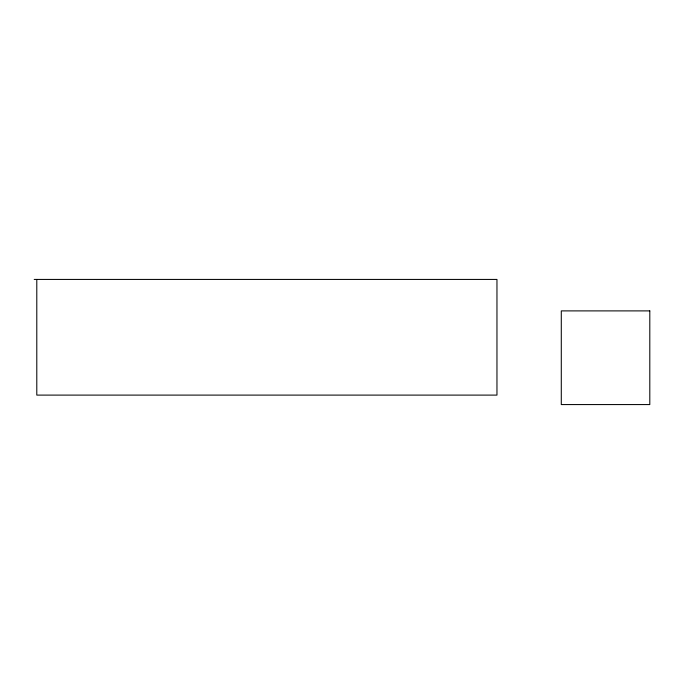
<?xml version="1.0" encoding="UTF-8"?>
<svg xmlns="http://www.w3.org/2000/svg" width="684" height="684" viewBox="0 0 684 684"><rect width="100%" height="100%" fill="white"/><g stroke="black" fill="none" stroke-linecap="round" stroke-linejoin="round"><path stroke-width="1.03" d="M34.2 279.431L496.96 279.431L496.96 395.104L36.791 395.104L36.791 279.431M649.8 310.895L561.29 310.895L561.29 404.569L649.8 404.569L649.8 310.895"/></g></svg>
